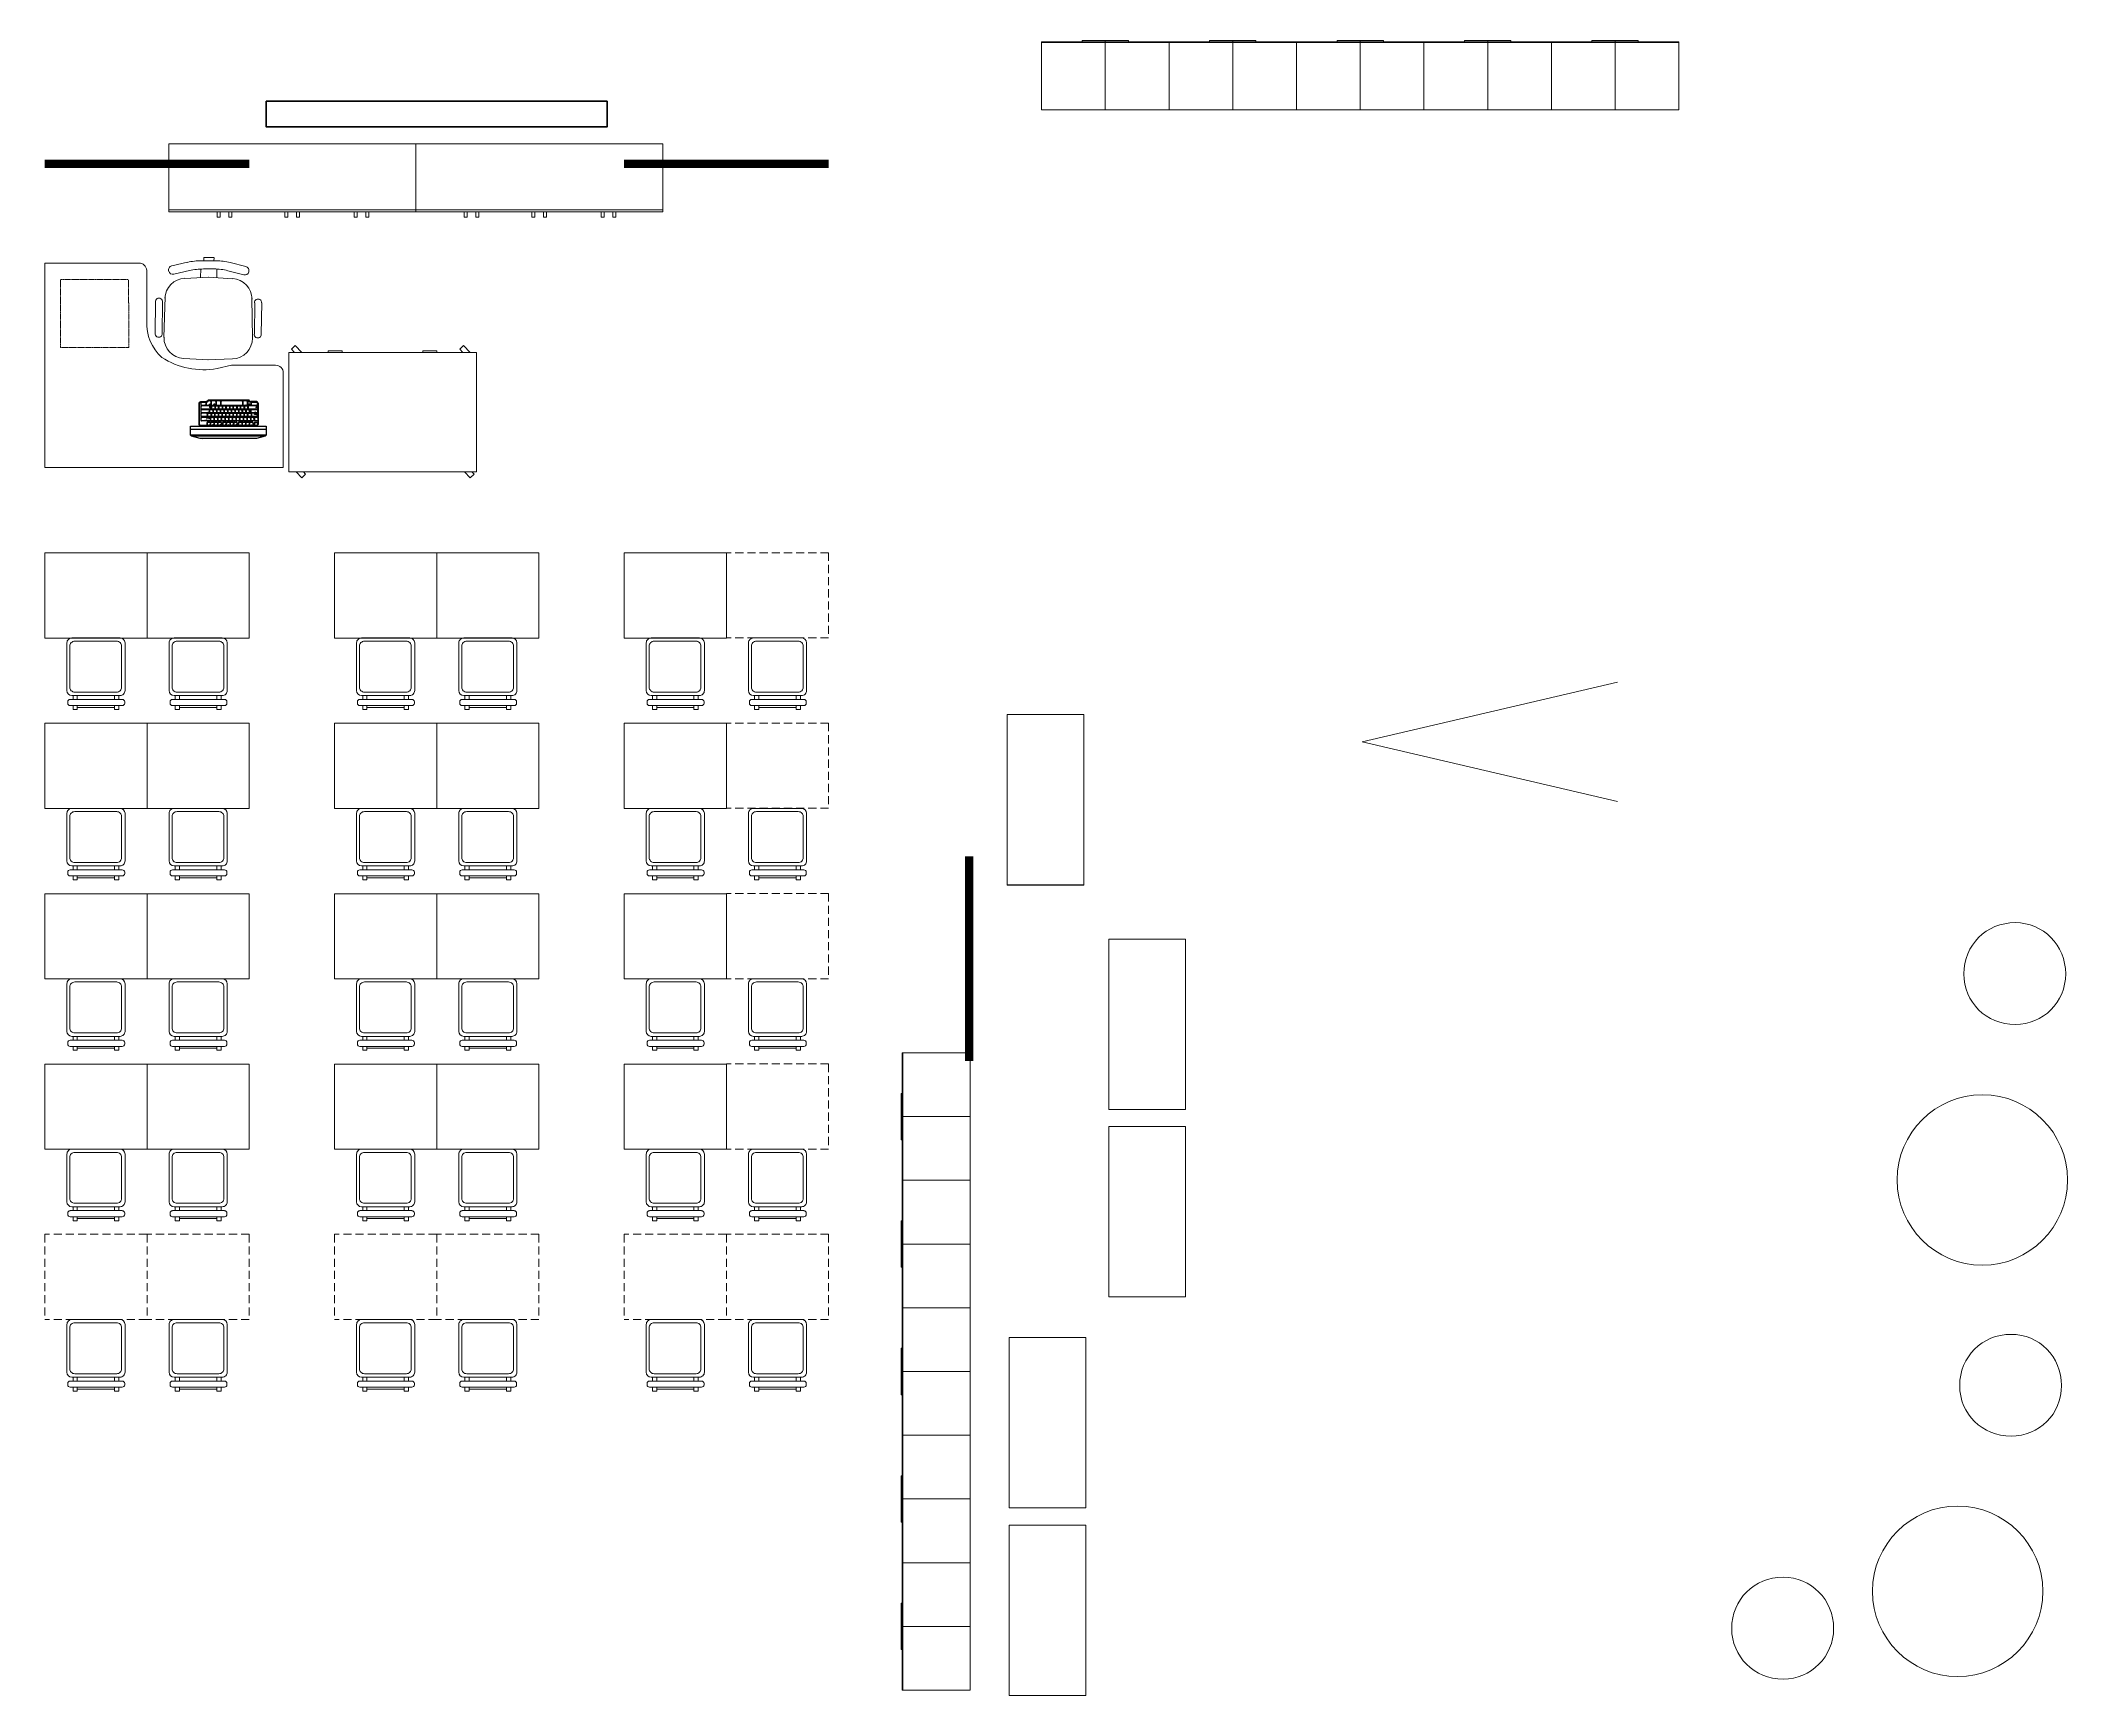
# Model space of a CAD drawing. Header units: millimetres. Extents: x -217756 to 263180, y 55413 to 130608.
# Drawn here: x -211029 to -199134, y 55510 to 65222 of the extents above; entities that cross this region are included whole.
import ezdxf

# ---------------------------------------------------------------- set-up
doc = ezdxf.new("R2010")
doc.units = ezdxf.units.MM
doc.linetypes.add('HIDDEN', pattern=[6, 4, -2])
doc.linetypes.add('HIDDEN2', pattern=[4.7625, 3.175, -1.5875])
doc.layers.add('ТХ_корр_25.03.26', color=1, linetype='Continuous', lineweight=30, plot=False)
doc.layers.add('ТХ_мебель передв', color=250, linetype='Continuous', lineweight=13)
doc.layers.add('ТХ_обор_комп принт', color=30, linetype='Continuous', lineweight=13)
doc.styles.add('Arial 200', font='arial.ttf', dxfattribs={"height": 500})
doc.styles.add('SIMPLEX', font='simplex.shx', dxfattribs={"width": 0.85, "oblique": 7})

# ---------------------------------------------------------------- blocks, each defined once
blk = doc.blocks.new('стул №3-5')
at = {"linetype": 'ByBlock', "extrusion": (-6.19742e-05, 0.000470712, 1)}
for p, q in [((-15373, 16665, 197), (-15348, 16665, 197)), ((-15373, 16665, 197), (-15373, 16642, 197)), ((-15348, 16642, 197), (-15348, 16665, 197)), ((-15129, 16665, 197), (-15104, 16665, 197)), ((-15129, 16665, 197), (-15129, 16642, 197)), ((-15104, 16642, 197), (-15104, 16665, 197)), ((-15407, 16628, 197), (-15407, 16620, 197)), ((-15087, 16642, 197), (-15393, 16642, 197)), ((-15393, 16606, 197), (-15087, 16606, 197)), ((-15373, 16606, 197), (-15373, 16583, 197)), ((-15348, 16653, 197), (-15129, 16653, 197)), ((-15348, 16583, 197), (-15348, 16606, 197)), ((-15129, 16606, 197), (-15129, 16583, 197)), ((-15104, 16583, 197), (-15104, 16606, 197)), ((-15073, 16620, 197), (-15073, 16628, 197))]:
    blk.add_line(p, q, dxfattribs=at)
at = {"ltscale": 100, "extrusion": (-6.19742e-05, 0.000470712, 1), "elevation": 206}
for points in [[(-15380, 16583), (-15097, 16583, -0.414169), (-15068, 16554), (-15068, 16274, -0.414258), (-15097, 16245), (-15380, 16245, -0.414169), (-15409, 16274), (-15409, 16554, -0.414258)], [(-15360, 16563), (-15114, 16563, -0.414214), (-15085, 16534), (-15085, 16293, -0.414214), (-15114, 16264), (-15360, 16264, -0.414214), (-15389, 16293), (-15389, 16534, -0.414214)]]:
    blk.add_lwpolyline(points, format="xyb", close=True, dxfattribs=at)
at = {"linetype": 'ByBlock', "extrusion": (-6.19742e-05, 0.000470712, 1)}
for centre, start, end in [((-15393, 16628, 206), 90, 180), ((-15393, 16620, 206), 180, 270), ((-15087, 16628, 206), 0, 90), ((-15087, 16620, 206), 270, 0)]:
    blk.add_arc(centre, 13.9, start, end, dxfattribs=at)
blk = doc.blocks.new('A$C3cc2d96b')
at = {"layer": 'ТХ_мебель передв', "rotation": 180}
for p in [(-7708, -52640, -197), (-7108, -52640, -197), (-6008, -52640, -197), (-5408, -52640, -197), (-4308, -52640, -197), (-3708, -52640, -197), (-7708, -53640, -197), (-7108, -53640, -197), (-6008, -53640, -197), (-5408, -53640, -197), (-4308, -53640, -197), (-3708, -53640, -197), (-7708, -54640, -197), (-7108, -54640, -197), (-6008, -54640, -197), (-5408, -54640, -197), (-4308, -54640, -197), (-3708, -54640, -197), (-7708, -55640, -197), (-7108, -55640, -197), (-6008, -55640, -197), (-5408, -55640, -197), (-4308, -55640, -197), (-3708, -55640, -197), (-7708, -56640, -197), (-7108, -56640, -197), (-6008, -56640, -197), (-5408, -56640, -197), (-4308, -56640, -197), (-3708, -56640, -197)]:
    blk.add_blockref('стул №3-5', p, dxfattribs=at)
blk = doc.blocks.new('_стол.резерв')
at = {"linetype": 'HIDDEN2', "ltscale": 15}
for p, q in [((-20, 500), (-20, 0)), ((580, 500), (-20, 500)), ((580, 500), (580, 0)), ((580, 0), (-20, 0))]:
    blk.add_line(p, q, dxfattribs=at)
blk = doc.blocks.new('A$C04180442')
at = {"layer": 'ТХ_мебель передв'}
for p in [(11250, -68885), (11250, -69885), (11250, -70885), (11250, -71885), (7250, -72885), (7850, -72885), (8950, -72885), (9550, -72885), (10650, -72885), (11250, -72885)]:
    blk.add_blockref('_стол.резерв', p, dxfattribs=at)
blk = doc.blocks.new('_стол№3-№5')
blk.add_lwpolyline([(-169868, 526261), (-169368, 526261), (-169368, 525661), (-169868, 525661)], close=True)
blk = doc.blocks.new('A$Cb4bdf09c')
at = {"layer": 'ТХ_мебель передв', "rotation": 270}
for p in [(-518431, -238254), (-517831, -238254), (-516731, -238254), (-516131, -238254), (-515031, -238254), (-518431, -239254), (-517831, -239254), (-516731, -239254), (-516131, -239254), (-515031, -239254), (-518431, -240254), (-517831, -240254), (-516731, -240254), (-516131, -240254), (-515031, -240254), (-518431, -241254), (-517831, -241254), (-516731, -241254), (-516131, -241254), (-515031, -241254)]:
    blk.add_blockref('_стол№3-№5', p, dxfattribs=at)
blk = doc.blocks.new('У014')
at = {"layer": 'ТХ_мебель передв'}
blk.add_circle((-169652, 43208, -1), 500, dxfattribs=at)
blk = doc.blocks.new('A$Ce5d95258')
at = {"layer": 'ТХ_мебель передв'}
for p in [(188253, -115274, 1), (188108, -117688, 1)]:
    blk.add_blockref('У014', p, dxfattribs=at)
blk = doc.blocks.new('У016')
at = {"layer": 'ТХ_мебель передв', "lineweight": 0, "ltscale": 100, "transparency": 33554687}
for p, q in [((-49562.5, 37416.5), (-49212.5, 35916.5)), ((-49212.5, 35916.5), (-48862.5, 37416.5))]:
    blk.add_line(p, q, dxfattribs=at)
at = {"layer": 'ТХ_мебель передв', "lineweight": 0, "ltscale": 100, "transparency": 33554687, "const_width": 1}
blk.add_lwpolyline([(-49562.5, 37416.5), (-49562.5, 35916.5), (-48862.5, 35916.5), (-48862.5, 37416.5)], close=True, dxfattribs=at)
blk = doc.blocks.new('A$Cb50230bb')
at = {"layer": 'ТХ_мебель передв', "rotation": 270}
blk.add_blockref('У016', (-20956, -118708), dxfattribs=at)
blk = doc.blocks.new('KEY')
at = {"color": 0}
for p, q in [((-0.2, 0), (0.2, 0)), ((-0.34, -0.54), (-0.34, -0.14)), ((-0.31, -0.5), (-0.31, -0.11)), ((-0.2, -0.61), (0.2, -0.61)), ((-0.2, -0.68), (0.2, -0.68)), ((0.31, -0.5), (0.31, -0.11)), ((0.34, -0.54), (0.34, -0.14))]:
    blk.add_line(p, q, dxfattribs=at)
for centre, radius, start, end in [((0.2, -0.11), 0.109, 360, 90), ((0.2, -0.14), 0.141, 360, 90), ((-0.2, -0.14), 0.141, 90, 180), ((-0.2, -0.54), 0.141, 180, 270), ((-0.2, -0.11), 0.109, 90, 180), ((-0.2, -0.5), 0.109, 180, 270), ((0.2, -0.5), 0.109, 270, 360), ((0.2, -0.54), 0.141, 270, 360)]:
    blk.add_arc(centre, radius, start, end, dxfattribs=at)
blk = doc.blocks.new('A$C6368dfc4')
at = {"true_color": 0x000000}
h = blk.add_hatch(color=18, dxfattribs=at)
h.paths.add_polyline_path([(8193, -67597), (8196, -67596), (8193, -67596)])
h.paths.add_polyline_path([(8193, -67596), (8196, -67596), (8193, -67594)])
h = blk.add_hatch(color=18, dxfattribs=at)
h.paths.add_polyline_path([(8465, -67573), (8461, -67572), (8465, -67572)])
h.paths.add_polyline_path([(8465, -67572), (8461, -67572), (8465, -67570)])
h = blk.add_hatch(color=18, dxfattribs=at)
h.paths.add_polyline_path([(8473, -67576), (8476, -67574), (8473, -67574)])
h.paths.add_polyline_path([(8473, -67574), (8476, -67574), (8473, -67572)])
at = {"color": 18, "true_color": 0x000000}
for p, q in [((8135, -67508, 1), (8135, -67632, 1)), ((8137, -67508, 1), (8137, -67632, 1)), ((8145, -67498, 1), (8177, -67498, 1)), ((8145, -67500, 1), (8177, -67500, 1)), ((8145, -67505, 1), (8145, -67517, 1)), ((8145, -67527, 1), (8145, -67539, 1)), ((8145, -67548, 1), (8145, -67560, 1)), ((8146, -67506, 1), (8146, -67518, 1)), ((8146, -67528, 1), (8146, -67540, 1)), ((8146, -67549, 1), (8146, -67561, 1)), ((8173, -67501, 1), (8150, -67501, 1)), ((8173, -67503, 1), (8150, -67503, 1)), ((8173, -67522, 1), (8150, -67522, 1)), ((8203, -67523, 1), (8150, -67523, 1)), ((8203, -67524, 1), (8150, -67524, 1)), ((8203, -67543, 1), (8150, -67543, 1)), ((8191, -67544, 1), (8150, -67544, 1)), ((8191, -67546, 1), (8150, -67546, 1)), ((8191, -67565, 1), (8150, -67565, 1)), ((8176, -67506, 1), (8176, -67518, 1)), ((8177, -67505, 1), (8177, -67517, 1)), ((8178, -67502, 1), (8178, -67517, 1)), ((8178, -67504, 1), (8178, -67518, 1)), ((8201, -67522, 1), (8182, -67522, 1)), ((8424, -67489, 1), (8193, -67489, 1)), ((8424, -67491, 1), (8193, -67491, 1)), ((8201, -67492, 1), (8193, -67492, 1)), ((8201, -67494, 1), (8193, -67494, 1)), ((8195, -67549, 1), (8195, -67561, 1)), ((8196, -67515, 1), (8196, -67515, 1)), ((8196, -67515, 1), (8197, -67516, 1)), ((8196, -67516, 1), (8196, -67515, 1)), ((8196, -67517, 1), (8196, -67516, 1)), ((8198, -67518, 1), (8196, -67517, 1)), ((8196, -67530, 1), (8199, -67530, 1)), ((8200, -67533, 1), (8196, -67530, 1)), ((8196, -67548, 1), (8196, -67560, 1)), ((8197, -67520, 1), (8197, -67513, 1)), ((8197, -67513, 1), (8202, -67513, 1)), ((8197, -67515, 1), (8198, -67518, 1)), ((8197, -67516, 1), (8197, -67515, 1)), ((8202, -67517, 1), (8197, -67517, 1)), ((8202, -67519, 1), (8197, -67519, 1)), ((8202, -67520, 1), (8197, -67520, 1)), ((8202, -67514, 1), (8198, -67514, 1)), ((8202, -67516, 1), (8198, -67516, 1)), ((8202, -67518, 1), (8198, -67518, 1)), ((8202, -67519, 1), (8198, -67519, 1)), ((8201, -67526, 1), (8199, -67526, 1)), ((8199, -67530, 1), (8199, -67526, 1)), ((8204, -67530, 1), (8200, -67533, 1)), ((8201, -67526, 1), (8201, -67530, 1)), ((8201, -67530, 1), (8204, -67530, 1)), ((8202, -67513, 1), (8202, -67520, 1)), ((8204, -67497, 1), (8204, -67518, 1)), ((8205, -67496, 1), (8205, -67517, 1)), ((8206, -67496, 1), (8206, -67517, 1)), ((8206, -67528, 1), (8206, -67540, 1)), ((8207, -67497, 1), (8207, -67518, 1)), ((8207, -67527, 1), (8207, -67539, 1)), ((8230, -67492, 1), (8210, -67492, 1)), ((8230, -67494, 1), (8210, -67494, 1)), ((8230, -67522, 1), (8210, -67522, 1)), ((8220, -67520, 1), (8223, -67513, 1)), ((8225, -67520, 1), (8227, -67513, 1)), ((8232, -67513, 1), (8229, -67520, 1)), ((8233, -67497, 1), (8233, -67518, 1)), ((8234, -67496, 1), (8234, -67517, 1)), ((8235, -67496, 1), (8235, -67517, 1)), ((8236, -67497, 1), (8236, -67518, 1)), ((8258, -67492, 1), (8239, -67492, 1)), ((8258, -67494, 1), (8239, -67494, 1)), ((8258, -67522, 1), (8239, -67522, 1)), ((8262, -67496, 1), (8262, -67517, 1)), ((8262, -67497, 1), (8262, -67518, 1)), ((8263, -67496, 1), (8263, -67517, 1)), ((8264, -67497, 1), (8264, -67518, 1)), ((8387, -67492, 1), (8268, -67492, 1)), ((8387, -67494, 1), (8268, -67494, 1)), ((8387, -67522, 1), (8268, -67522, 1)), ((8390, -67497, 1), (8390, -67518, 1)), ((8391, -67496, 1), (8391, -67517, 1)), ((8392, -67496, 1), (8392, -67517, 1)), ((8393, -67497, 1), (8393, -67518, 1)), ((8415, -67492, 1), (8396, -67492, 1)), ((8415, -67494, 1), (8396, -67494, 1)), ((8415, -67522, 1), (8396, -67522, 1)), ((8418, -67497, 1), (8418, -67518, 1)), ((8419, -67496, 1), (8419, -67517, 1)), ((8420, -67496, 1), (8420, -67517, 1)), ((8421, -67497, 1), (8421, -67518, 1)), ((8422, -67527, 1), (8422, -67539, 1)), ((8423, -67528, 1), (8423, -67540, 1)), ((8424, -67492, 1), (8424, -67492, 1)), ((8424, -67494, 1), (8424, -67494, 1)), ((8424, -67522, 1), (8435, -67522, 1)), ((8426, -67520, 1), (8429, -67513, 1)), ((8476, -67523, 1), (8426, -67523, 1)), ((8476, -67524, 1), (8426, -67524, 1)), ((8476, -67543, 1), (8426, -67543, 1)), ((8431, -67520, 1), (8433, -67513, 1)), ((8432, -67548, 1), (8432, -67560, 1)), ((8437, -67513, 1), (8435, -67520, 1)), ((8476, -67544, 1), (8436, -67544, 1)), ((8476, -67565, 1), (8436, -67565, 1)), ((8438, -67548, 1), (8438, -67560, 1)), ((8439, -67504, 1), (8439, -67518, 1)), ((8439, -67549, 1), (8439, -67561, 1)), ((8472, -67498, 1), (8440, -67498, 1)), ((8472, -67500, 1), (8440, -67500, 1)), ((8440, -67502, 1), (8440, -67517, 1)), ((8441, -67505, 1), (8441, -67517, 1)), ((8442, -67506, 1), (8442, -67518, 1)), ((8476, -67546, 1), (8443, -67546, 1)), ((8472, -67501, 1), (8445, -67501, 1)), ((8473, -67503, 1), (8445, -67503, 1)), ((8476, -67522, 1), (8445, -67522, 1)), ((8473, -67533, 1), (8469, -67530, 1)), ((8469, -67530, 1), (8472, -67530, 1)), ((8472, -67530, 1), (8472, -67526, 1)), ((8474, -67526, 1), (8472, -67526, 1)), ((8477, -67530, 1), (8473, -67533, 1)), ((8474, -67526, 1), (8474, -67530, 1)), ((8474, -67530, 1), (8477, -67530, 1)), ((8479, -67509, 1), (8479, -67518, 1)), ((8479, -67528, 1), (8479, -67540, 1)), ((8479, -67549, 1), (8479, -67561, 1)), ((8480, -67508, 1), (8480, -67632, 1)), ((8480, -67509, 1), (8480, -67517, 1)), ((8480, -67527, 1), (8480, -67539, 1)), ((8480, -67548, 1), (8480, -67560, 1)), ((8482, -67508, 1), (8482, -67632, 1)), ((8086, -67696, 1), (8086, -67642, 1)), ((8086, -67642, 1), (8529, -67642, 1)), ((8529, -67662, 1), (8086, -67662, 1)), ((8145, -67570, 1), (8145, -67582, 1)), ((8145, -67595, 1), (8145, -67607, 1)), ((8472, -67639, 1), (8145, -67639, 1)), ((8146, -67571, 1), (8146, -67583, 1)), ((8146, -67596, 1), (8146, -67608, 1)), ((8180, -67565, 1), (8150, -67565, 1)), ((8180, -67567, 1), (8150, -67567, 1)), ((8180, -67586, 1), (8150, -67586, 1)), ((8198, -67590, 1), (8150, -67590, 1)), ((8198, -67592, 1), (8150, -67592, 1)), ((8198, -67611, 1), (8150, -67611, 1)), ((8196, -67596, 1), (8177, -67596, 1)), ((8183, -67571, 1), (8183, -67583, 1)), ((8184, -67570, 1), (8184, -67582, 1)), ((8196, -67596, 1), (8193, -67594, 1)), ((8193, -67594, 1), (8193, -67597, 1)), ((8193, -67597, 1), (8196, -67596, 1)), ((8201, -67596, 1), (8201, -67608, 1)), ((8202, -67595, 1), (8202, -67607, 1)), ((8442, -67570, 1), (8442, -67582, 1)), ((8443, -67571, 1), (8443, -67583, 1)), ((8476, -67565, 1), (8446, -67565, 1)), ((8476, -67567, 1), (8446, -67567, 1)), ((8476, -67586, 1), (8446, -67586, 1)), ((8459, -67623, 1), (8459, -67635, 1)), ((8460, -67624, 1), (8460, -67636, 1)), ((8461, -67574, 1), (8461, -67570, 1)), ((8461, -67572, 1), (8465, -67570, 1)), ((8461, -67572, 1), (8475, -67572, 1)), ((8465, -67573, 1), (8461, -67572, 1)), ((8476, -67574, 1), (8462, -67574, 1)), ((8463, -67619, 1), (8475, -67619, 1)), ((8463, -67621, 1), (8475, -67621, 1)), ((8463, -67639, 1), (8473, -67639, 1)), ((8465, -67570, 1), (8465, -67573, 1)), ((8476, -67574, 1), (8473, -67572, 1)), ((8473, -67572, 1), (8473, -67576, 1)), ((8473, -67576, 1), (8476, -67574, 1)), ((8476, -67572, 1), (8476, -67576, 1)), ((8478, -67624, 1), (8478, -67634, 1)), ((8479, -67571, 1), (8479, -67583, 1)), ((8479, -67623, 1), (8479, -67633, 1)), ((8480, -67570, 1), (8480, -67582, 1)), ((8529, -67642, 1), (8529, -67696, 1)), ((8529, -67696, 1), (8086, -67696, 1)), ((8092, -67702, 1), (8086, -67696, 1)), ((8523, -67702, 1), (8092, -67702, 1)), ((8141, -67715, 1), (8092, -67702, 1)), ((8473, -67715, 1), (8141, -67715, 1)), ((8523, -67702, 1), (8473, -67715, 1)), ((8529, -67696, 1), (8523, -67702, 1))]:
    blk.add_line(p, q, dxfattribs=at)
at = {"color": 18, "true_color": 0x000000, "elevation": 1}
for points in [[(8472, -67641), (8145, -67641)], [(8155, -67715), (8154, -67718)]]:
    blk.add_lwpolyline(points, dxfattribs=at)
at = {"color": 18, "true_color": 0x000000, "extrusion": (0, 0, -1)}
for centre, major_axis, start_param, end_param in [((8145, -67508, 1), (-6.74, -6.74), 0.785398, 2.356194), ((8145, -67508, 1), (-5.39, -5.39), 0.785398, 2.356194), ((8177, -67489, 1), (-6.74, 6.74), 2.907036, 3.926991), ((8177, -67489, 1), (-8.08, 8.08), 2.907036, 3.926991), ((8193, -67499, 1), (-6.74, 6.74), -0.234557, 0.785398), ((8193, -67499, 1), (-5.39, -5.39), 1.336239, 2.356194), ((8145, -67632, 1), (-6.74, 6.74), 3.926991, 5.497787), ((8145, -67632, 1), (-5.39, 5.39), 3.926991, 5.497787)]:
    blk.add_ellipse(centre, major_axis=major_axis, ratio=1, start_param=start_param, end_param=end_param, dxfattribs=at)
at = {"color": 18, "true_color": 0x000000}
for centre, major_axis, ratio, start_param, end_param in [((8150, -67505, 1), (3.03, -3.03), 1, 2.356194, 3.926991), ((8150, -67517, 1), (3.03, 3.03), 1, 2.356194, 3.926991), ((8150, -67527, 1), (3.03, -3.03), 1, 2.356194, 3.926991), ((8150, -67539, 1), (3.03, 3.03), 1, 2.356194, 3.926991), ((8150, -67548, 1), (3.03, -3.03), 1, 2.356194, 3.926991), ((8150, -67560, 1), (3.03, 3.03), 1, 2.356194, 3.926991), ((8150, -67506, 1), (2.36, -2.36), 1, 2.356194, 3.926991), ((8150, -67518, 1), (2.36, 2.36), 1, 2.356194, 3.926991), ((8150, -67528, 1), (2.36, -2.36), 1, 2.356194, 3.926991), ((8150, -67540, 1), (2.36, 2.36), 1, 2.356194, 3.926991), ((8150, -67549, 1), (2.36, -2.36), 1, 2.356194, 3.926991), ((8150, -67561, 1), (2.36, 2.36), 1, 2.356194, 3.926991), ((8173, -67505, 1), (3.03, -3.03), 1, 0.785398, 2.356194), ((8173, -67506, 1), (2.36, -2.36), 1, 0.785398, 2.356194), ((8173, -67517, 1), (3.03, 3.03), 1, 3.926991, 5.497787), ((8173, -67518, 1), (2.36, 2.36), 1, 3.926991, 5.497787), ((8177, -67489, 1), (6.74, 6.74), 1, 3.926991, 4.946946), ((8177, -67489, 1), (8.08, -8.08), 1, 5.497787, 6.517742), ((8179, -67502, 1), (1.35, 1.35), 1, 0.971859, 2.356194), ((8180, -67504, 1), (1.35, 1.35), 1, 1.011126, 2.356194), ((8182, -67517, 1), (3.03, -3.03), 1, 3.926991, 5.497787), ((8182, -67518, 1), (2.36, -2.36), 1, 3.926991, 5.497787), ((8177, -67489, 1), (8.33, -8.33), 1, 5.684248, 6.517742), ((8177, -67489, 1), (9.68, 9.68), 1, 4.152719, 4.946946), ((8193, -67499, 1), (6.74, -6.74), 1, 2.356194, 3.37615), ((8193, -67499, 1), (5.39, -5.39), 1, 2.356194, 3.37615), ((8193, -67499, 1), (5.14, -5.14), 1, 2.356194, 3.37615), ((8193, -67499, 1), (3.79, -3.79), 1, 2.356194, 3.37615), ((8191, -67548, 1), (3.03, 3.03), 1, -0.785398, 0.785398), ((8191, -67549, 1), (2.36, 2.36), 1, -0.785398, 0.785398), ((8191, -67560, 1), (3.03, -3.03), 1, 5.497787, 7.068583), ((8191, -67561, 1), (2.36, -2.36), 1, 5.497787, 7.068583), ((8201, -67496, 1), (3.03, 3.03), 1, -0.785398, 0.785398), ((8201, -67497, 1), (2.36, 2.36), 1, -0.785398, 0.785398), ((8201, -67517, 1), (3.03, -3.03), 1, 5.497787, 7.068583), ((8201, -67518, 1), (2.36, -2.36), 1, 5.497787, 7.068583), ((8203, -67527, 1), (3.03, -3.03), 1, 0.785398, 2.356194), ((8203, -67528, 1), (2.36, 2.36), 1, -0.785398, 0.785398), ((8203, -67539, 1), (3.03, 3.03), 1, 3.926991, 5.497787), ((8203, -67540, 1), (2.36, -2.36), 1, 5.497787, 7.068583), ((8210, -67496, 1), (3.03, 3.03), 1, 0.785398, 2.356194), ((8210, -67517, 1), (3.03, -3.03), 1, 3.926991, 5.497787), ((8210, -67497, 1), (2.36, 2.36), 1, 0.785398, 2.356194), ((8210, -67518, 1), (2.36, -2.36), 1, 3.926991, 5.497787), ((8223, -67520, 1), (2.17, 0), 0.316309, 0, 3.141593), ((8224, -67516, 1), (2.17, 0), 0.316309, 0, 3.141593), ((8225, -67513, 1), (2.17, 0), 0.316309, 0, 3.141593), ((8227, -67520, 1), (2.17, 0), 0.316309, 3.141593, 6.283185), ((8228, -67516, 1), (2.17, 0), 0.316309, 3.141593, 6.283185), ((8229, -67513, 1), (2.17, 0), 0.316309, 3.141593, 6.283185), ((8230, -67496, 1), (3.03, -3.03), 1, 0.785398, 2.356194), ((8230, -67497, 1), (2.36, 2.36), 1, -0.785398, 0.785398), ((8230, -67517, 1), (3.03, 3.03), 1, 3.926991, 5.497787), ((8230, -67518, 1), (2.36, -2.36), 1, 5.497787, 7.068583), ((8239, -67496, 1), (3.03, 3.03), 1, 0.785398, 2.356194), ((8239, -67517, 1), (3.03, -3.03), 1, 3.926991, 5.497787), ((8239, -67497, 1), (2.36, -2.36), 1, 2.356194, 3.926991), ((8239, -67518, 1), (2.36, 2.36), 1, 2.356194, 3.926991), ((8258, -67496, 1), (3.03, -3.03), 1, 0.785398, 2.356194), ((8258, -67497, 1), (2.36, -2.36), 1, 0.785398, 2.356194), ((8258, -67517, 1), (3.03, 3.03), 1, 3.926991, 5.497787), ((8258, -67518, 1), (2.36, 2.36), 1, 3.926991, 5.497787), ((8268, -67496, 1), (3.03, 3.03), 1, 0.785398, 2.356194), ((8268, -67517, 1), (3.03, -3.03), 1, 3.926991, 5.497787), ((8268, -67497, 1), (2.36, -2.36), 1, 2.356194, 3.926991), ((8268, -67518, 1), (2.36, 2.36), 1, 2.356194, 3.926991), ((8387, -67496, 1), (3.03, -3.03), 1, 0.785398, 2.356194), ((8387, -67497, 1), (2.36, 2.36), 1, -0.785398, 0.785398), ((8387, -67517, 1), (3.03, 3.03), 1, 3.926991, 5.497787), ((8387, -67518, 1), (2.36, -2.36), 1, 5.497787, 7.068583), ((8396, -67496, 1), (3.03, 3.03), 1, 0.785398, 2.356194), ((8396, -67517, 1), (3.03, -3.03), 1, 3.926991, 5.497787), ((8396, -67497, 1), (2.36, -2.36), 1, 2.356194, 3.926991), ((8396, -67518, 1), (2.36, 2.36), 1, 2.356194, 3.926991), ((8415, -67496, 1), (3.03, -3.03), 1, 0.785398, 2.356194), ((8415, -67497, 1), (2.36, -2.36), 1, 0.785398, 2.356194), ((8415, -67517, 1), (3.03, 3.03), 1, 3.926991, 5.497787), ((8415, -67518, 1), (2.36, 2.36), 1, 3.926991, 5.497787), ((8424, -67496, 1), (3.03, 3.03), 1, 0.785398, 2.356194), ((8424, -67517, 1), (3.03, -3.03), 1, 3.926991, 5.497787), ((8424, -67497, 1), (2.36, -2.36), 1, 2.356194, 3.926991), ((8424, -67518, 1), (2.36, 2.36), 1, 2.356194, 3.926991), ((8426, -67527, 1), (3.03, 3.03), 1, 0.785398, 2.356194), ((8426, -67539, 1), (3.03, -3.03), 1, 3.926991, 5.497787), ((8426, -67528, 1), (2.36, -2.36), 1, 2.356194, 3.926991), ((8426, -67540, 1), (2.36, 2.36), 1, 2.356194, 3.926991), ((8424, -67499, 1), (6.74, 6.74), 1, -0.234557, 0.785398), ((8424, -67499, 1), (5.39, -5.39), 1, 1.336239, 2.356194), ((8424, -67499, 1), (5.14, 5.14), 1, -0.234557, 0.785398), ((8424, -67499, 1), (3.79, 3.79), 1, -0.234557, 0.785398), ((8428, -67520, 1), (2.17, 0), 0.316309, 0, 3.141593), ((8430, -67516, 1), (2.17, 0), 0.316309, 0, 3.141593), ((8440, -67489, 1), (9.68, -9.68), 1, 4.477832, 5.272059), ((8431, -67513, 1), (2.17, 0), 0.316309, 0, 3.141593), ((8440, -67489, 1), (8.33, 8.33), 1, 2.907036, 3.74053), ((8440, -67489, 1), (8.08, 8.08), 1, 2.907036, 3.926991), ((8433, -67520, 1), (2.17, 0), 0.316309, 3.141593, 6.283185), ((8440, -67489, 1), (6.74, 6.74), 1, 2.907036, 3.926991), ((8434, -67516, 1), (2.17, 0), 0.316309, 3.141593, 6.283185), ((8436, -67548, 1), (3.03, 3.03), 1, 0.785398, 2.356194), ((8436, -67560, 1), (3.03, -3.03), 1, 3.926991, 5.497787), ((8435, -67513, 1), (2.17, 0), 0.316309, 3.141593, 6.283185), ((8435, -67517, 1), (3.03, 3.03), 1, 3.926991, 5.497787), ((8435, -67518, 1), (2.36, 2.36), 1, 3.926991, 5.497787), ((8437, -67504, 1), (1.35, -1.35), 1, 0.785398, 2.130466), ((8438, -67502, 1), (1.35, -1.35), 1, 0.785398, 2.169734), ((8443, -67548, 1), (3.03, 3.03), 1, 0.785398, 2.356194), ((8443, -67560, 1), (3.03, -3.03), 1, 3.926991, 5.497787), ((8443, -67549, 1), (2.36, -2.36), 1, 2.356194, 3.926991), ((8443, -67561, 1), (2.36, 2.36), 1, 2.356194, 3.926991), ((8445, -67505, 1), (3.03, 3.03), 1, 0.785398, 2.356194), ((8445, -67517, 1), (3.03, -3.03), 1, 3.926991, 5.497787), ((8445, -67506, 1), (2.36, -2.36), 1, 2.356194, 3.926991), ((8445, -67518, 1), (2.36, 2.36), 1, 2.356194, 3.926991), ((8472, -67508, 1), (6.74, -6.74), 1, 0.785398, 2.356194), ((8472, -67508, 1), (5.39, -5.39), 1, 0.785398, 2.356194), ((8472, -67509, 1), (5.39, -5.39), 1, 0.785398, 2.356194), ((8473, -67509, 1), (4.04, -4.04), 1, 0.785398, 2.356194), ((8476, -67517, 1), (3.03, 3.03), 1, 3.926991, 5.497787), ((8476, -67518, 1), (2.36, 2.36), 1, 3.926991, 5.497787), ((8476, -67527, 1), (3.03, -3.03), 1, 0.785398, 2.356194), ((8476, -67528, 1), (2.36, -2.36), 1, 0.785398, 2.356194), ((8476, -67539, 1), (3.03, 3.03), 1, 3.926991, 5.497787), ((8476, -67540, 1), (2.36, 2.36), 1, 3.926991, 5.497787), ((8476, -67548, 1), (3.03, -3.03), 1, 0.785398, 2.356194), ((8476, -67549, 1), (2.36, -2.36), 1, 0.785398, 2.356194), ((8476, -67560, 1), (3.03, 3.03), 1, 3.926991, 5.497787), ((8476, -67561, 1), (2.36, 2.36), 1, 3.926991, 5.497787), ((8150, -67570, 1), (3.03, -3.03), 1, 2.356194, 3.926991), ((8150, -67582, 1), (3.03, 3.03), 1, 2.356194, 3.926991), ((8150, -67595, 1), (3.03, -3.03), 1, 2.356194, 3.926991), ((8150, -67607, 1), (3.03, 3.03), 1, 2.356194, 3.926991), ((8150, -67571, 1), (2.36, -2.36), 1, 2.356194, 3.926991), ((8150, -67583, 1), (2.36, 2.36), 1, 2.356194, 3.926991), ((8150, -67596, 1), (2.36, -2.36), 1, 2.356194, 3.926991), ((8150, -67608, 1), (2.36, 2.36), 1, 2.356194, 3.926991), ((8180, -67570, 1), (3.03, 3.03), 1, -0.785398, 0.785398), ((8180, -67571, 1), (2.36, 2.36), 1, -0.785398, 0.785398), ((8180, -67582, 1), (3.03, -3.03), 1, 5.497787, 7.068583), ((8180, -67583, 1), (2.36, -2.36), 1, 5.497787, 7.068583), ((8198, -67595, 1), (3.03, -3.03), 1, 0.785398, 2.356194), ((8198, -67596, 1), (2.36, 2.36), 1, -0.785398, 0.785398), ((8198, -67607, 1), (3.03, 3.03), 1, 3.926991, 5.497787), ((8198, -67608, 1), (2.36, -2.36), 1, 5.497787, 7.068583), ((8446, -67570, 1), (3.03, 3.03), 1, 0.785398, 2.356194), ((8446, -67582, 1), (3.03, -3.03), 1, 3.926991, 5.497787), ((8446, -67571, 1), (2.36, 2.36), 1, 0.785398, 2.356194), ((8446, -67583, 1), (2.36, -2.36), 1, 3.926991, 5.497787), ((8463, -67623, 1), (3.03, 3.03), 1, 0.785398, 2.356194), ((8463, -67635, 1), (3.03, -3.03), 1, 3.926991, 5.497787), ((8463, -67624, 1), (2.36, 2.36), 1, 0.785398, 2.356194), ((8463, -67636, 1), (2.36, -2.36), 1, 3.926991, 5.497787), ((8472, -67632, 1), (6.74, 6.74), 1, 3.926991, 5.497787), ((8472, -67632, 1), (5.39, 5.39), 1, 3.926991, 5.497787), ((8473, -67633, 1), (4.72, -4.72), 1, 5.497787, 7.068583), ((8473, -67634, 1), (4.04, 4.04), 1, 3.926991, 5.497787), ((8475, -67623, 1), (3.03, -3.03), 1, 0.785398, 2.356194), ((8475, -67624, 1), (2.36, 2.36), 1, -0.785398, 0.785398), ((8476, -67570, 1), (3.03, -3.03), 1, 0.785398, 2.356194), ((8476, -67571, 1), (2.36, -2.36), 1, 0.785398, 2.356194), ((8476, -67582, 1), (3.03, 3.03), 1, 3.926991, 5.497787), ((8476, -67583, 1), (2.36, 2.36), 1, 3.926991, 5.497787)]:
    blk.add_ellipse(centre, major_axis=major_axis, ratio=ratio, start_param=start_param, end_param=end_param, dxfattribs=at)
for points in [[(8461, -67572, 1), (8461, -67572, 1), (8461, -67572, 1)], [(8476, -67574, 1), (8476, -67574, 1), (8476, -67574, 1)]]:
    blk.add_solid(points, dxfattribs=at)
at = {"color": 18, "true_color": 0x000000, "xscale": 30.48000000044703, "yscale": 30.48000000044703, "zscale": 60.96, "rotation": 180}
for p in [(8207, -67565, 1), (8218, -67543, 1), (8228, -67565, 1), (8239, -67543, 1), (8250, -67565, 1), (8261, -67543, 1), (8271, -67565, 1), (8282, -67543, 1), (8292, -67565, 1), (8304, -67543, 1), (8314, -67565, 1), (8325, -67543, 1), (8335, -67565, 1), (8346, -67543, 1), (8357, -67565, 1), (8368, -67543, 1), (8378, -67565, 1), (8389, -67543, 1), (8399, -67565, 1), (8411, -67543, 1), (8421, -67565, 1), (8192, -67639, 1), (8195, -67586, 1), (8213, -67611, 1), (8213, -67639, 1), (8217, -67586, 1), (8234, -67611, 1), (8234, -67639, 1), (8238, -67586, 1), (8256, -67611, 1), (8256, -67639, 1), (8259, -67586, 1), (8277, -67611, 1), (8281, -67586, 1), (8284, -67639, 1), (8299, -67611, 1), (8302, -67586, 1), (8306, -67639, 1), (8320, -67611, 1), (8324, -67586, 1), (8327, -67639, 1), (8341, -67611, 1), (8345, -67586, 1), (8348, -67639, 1), (8363, -67611, 1), (8366, -67586, 1), (8377, -67639, 1), (8384, -67611, 1), (8388, -67586, 1), (8398, -67639, 1), (8406, -67611, 1), (8409, -67586, 1), (8420, -67639, 1), (8427, -67611, 1), (8431, -67586, 1), (8441, -67639, 1), (8448, -67611, 1), (8470, -67611, 1)]:
    blk.add_blockref('KEY', p, dxfattribs=at)
at = {"color": 18, "true_color": 0x000000}
for s, height, style, p in [('Ctrl', 3.81, 'Arial 200', (8174, -67515, 1)), ('Enter', 3.81, 'Arial 200', (8192, -67558, 1)), ('Shift', 3.81, 'Arial 200', (8205, -67535, 1)), ("'", 3.81, 'Arial 200', (8212, -67547, 1)), ('"', 3.81, 'Arial 200', (8213, -67558, 1)), ('/', 3.81, 'Arial 200', (8224, -67528, 1)), ('?', 3.81, 'Arial 200', (8224, -67535, 1)), (';', 3.81, 'Arial 200', (8234, -67550, 1)), (':', 3.81, 'Arial 200', (8234, -67558, 1)), ('>', 3.81, 'Arial 200', (8245, -67536, 1)), ('.', 3.81, 'Arial 200', (8244, -67528, 1)), ('L', 3.81, 'Arial 200', (8255, -67559, 1)), ('Alt', 3.81, 'Arial 200', (8260, -67516, 1)), (',', 3.81, 'Arial 200', (8265, -67528, 1)), ('<', 3.81, 'Arial 200', (8267, -67536, 1)), ('K', 3.81, 'Arial 200', (8276, -67559, 1)), ('M', 3.81, 'Arial 200', (8287, -67538, 1)), ('J', 3.81, 'Arial 200', (8298, -67559, 1)), ('N', 3.81, 'Arial 200', (8309, -67538, 1)), ('H', 3.81, 'Arial 200', (8319, -67559, 1)), ('B', 3.81, 'Arial 200', (8330, -67538, 1)), ('G', 3.81, 'Arial 200', (8340, -67559, 1)), ('V', 3.81, 'Arial 200', (8352, -67538, 1)), ('F', 2.38, 'SIMPLEX', (8362, -67559, 1)), ('C', 3.81, 'Arial 200', (8373, -67538, 1)), ('D', 3.81, 'Arial 200', (8383, -67559, 1)), ('X', 3.81, 'Arial 200', (8394, -67538, 1)), ('S', 3.81, 'Arial 200', (8405, -67559, 1)), ('Alt', 3.81, 'Arial 200', (8416, -67515, 1)), ('Z', 3.81, 'Arial 200', (8416, -67538, 1)), ('A', 3.81, 'Arial 200', (8426, -67559, 1)), ('CapsLock', 3.81, 'Arial 200', (8476, -67555, 1)), ('Shift', 3.81, 'Arial 200', (8477, -67535, 1)), ('Ctrl', 3.81, 'Arial 200', (8477, -67515, 1)), ('Backspace', 3.81, 'Arial 200', (8194, -67601, 1)), ('|', 3.81, 'Arial 200', (8178, -67579, 1)), ('\\', 3.81, 'Arial 200', (8179, -67571, 1)), ('F12', 3.81, 'Arial 200', (8198, -67629, 1)), ('}', 3.81, 'Arial 200', (8201, -67579, 1)), (']', 3.81, 'Arial 200', (8202, -67571, 1)), ('F11', 3.81, 'Arial 200', (8219, -67629, 1)), ('=', 3.81, 'Arial 200', (8218, -67598, 1)), ('+', 3.81, 'Arial 200', (8218, -67605, 1)), ('{', 3.81, 'Arial 200', (8222, -67579, 1)), ('[', 3.81, 'Arial 200', (8223, -67571, 1)), ('F10', 3.81, 'Arial 200', (8240, -67629, 1)), ('_', 3.81, 'Arial 200', (8240, -67608, 1)), ('-', 3.81, 'Arial 200', (8240, -67598, 1)), ('P', 3.81, 'Arial 200', (8244, -67580, 1)), ('F9', 3.81, 'Arial 200', (8262, -67629, 1)), ('0', 3.81, 'Arial 200', (8262, -67599, 1)), (')', 3.81, 'Arial 200', (8260, -67606, 1)), ('O', 3.81, 'Arial 200', (8266, -67580, 1)), ('9', 3.81, 'Arial 200', (8283, -67599, 1)), ('(', 3.81, 'Arial 200', (8282, -67606, 1)), ('I', 3.81, 'Arial 200', (8285, -67580, 1)), ('F8', 3.81, 'Arial 200', (8290, -67629, 1)), ('8', 3.81, 'Arial 200', (8304, -67599, 1)), ('*', 3.81, 'Arial 200', (8304, -67604, 1)), ('U', 3.81, 'Arial 200', (8308, -67580, 1)), ('F7', 3.81, 'Arial 200', (8312, -67629, 1)), ('7', 3.81, 'Arial 200', (8326, -67599, 1)), ('&', 3.81, 'Arial 200', (8326, -67605, 1)), ('Y', 3.81, 'Arial 200', (8329, -67580, 1)), ('F6', 3.81, 'Arial 200', (8333, -67629, 1)), ('6', 3.81, 'Arial 200', (8347, -67599, 1)), ('^ ', 3.81, 'Arial 200', (8347, -67604, 1)), ('T', 3.81, 'Arial 200', (8349, -67580, 1)), ('F5', 3.81, 'Arial 200', (8355, -67629, 1)), ('%', 3.81, 'Arial 200', (8369, -67605, 1)), ('5', 3.81, 'Arial 200', (8369, -67599, 1)), ('R', 3.81, 'Arial 200', (8371, -67580, 1)), ('F4', 3.81, 'Arial 200', (8383, -67629, 1)), ('4', 3.81, 'Arial 200', (8390, -67599, 1)), ('$', 3.81, 'Arial 200', (8390, -67606, 1)), ('E', 3.81, 'Arial 200', (8393, -67580, 1)), ('F3', 3.81, 'Arial 200', (8404, -67629, 1)), ('W', 3.81, 'Arial 200', (8413, -67580, 1)), ('3', 3.81, 'Arial 200', (8411, -67599, 1)), ('#', 3.81, 'Arial 200', (8412, -67606, 1)), ('F2', 3.81, 'Arial 200', (8426, -67629, 1)), ('@', 3.81, 'Arial 200', (8433, -67605, 1)), ('2', 3.81, 'Arial 200', (8433, -67599, 1)), ('Q', 3.81, 'Arial 200', (8434, -67580, 1)), ('F1', 3.81, 'Arial 200', (8447, -67629, 1)), ('1', 3.81, 'Arial 200', (8454, -67599, 1)), ('!', 3.81, 'Arial 200', (8453, -67605, 1)), ('Esc', 3.81, 'Arial 200', (8474, -67629, 1)), ('Tab', 3.81, 'Arial 200', (8478, -67580, 1)), ('`', 3.81, 'Arial 200', (8476, -67594, 1)), ('~', 3.81, 'Arial 200', (8476, -67605, 1))]:
    blk.add_text(s, height=height, rotation=180, dxfattribs=dict(at, style=style)).set_placement(p)
blk = doc.blocks.new('стол угловой 1200х1400')
at = {"extrusion": (-6.20986e-05, 0.000470696, 1)}
for p, q in [((-20568, 32128, -393), (-20568, 33328, -394)), ((-20568, 33328, -394), (-20015, 33328, -394)), ((-19970, 32985, -393), (-19970, 33285, -394)), ((-19213, 32728, -393), (-19472, 32728, -393)), ((-19168, 32683, -393), (-19168, 32128, -393)), ((-19168, 32128, -393), (-20568, 32128, -393))]:
    blk.add_line(p, q, dxfattribs=at)
at = {"linetype": 'HIDDEN', "ltscale": 0.1}
blk.add_lwpolyline([(-20476, 33232), (-20076, 33232), (-20075, 32832), (-20475, 32832)], close=True, dxfattribs=at)
at = {"extrusion": (-6.20986e-05, 0.000470696, 1), "elevation": -377}
blk.add_lwpolyline([(-19472, 32728), (-19557, 32709)], dxfattribs=at)
at = {"extrusion": (-6.20986e-05, 0.000470696, 1)}
for centre, radius, start, end in [((-20015, 33283, -377), 45, 2.4817, 90.0151), ((-19697, 32975, -377), 273, 178.0222, 227.3755), ((-19635, 33157, -377), 455, 237.2104, 279.9393), ((-19213, 32683, -377), 45, 0.0151, 90.0151)]:
    blk.add_arc(centre, radius, start, end, dxfattribs=at)
blk = doc.blocks.new('A$Cc39e55ec')
at = {"layer": 'ТХ_мебель передв'}
blk.add_blockref('стол угловой 1200х1400', (27798, -100013, 393), dxfattribs=at)
blk = doc.blocks.new('стол игровой 1100х700')
blk.add_lwpolyline([(-13227, -58671), (-12127, -58671), (-12127, -57971), (-13227, -57971)], close=True)
for points in [[(-13200, -57971), (-13213, -57957), (-13191, -57936), (-13158, -57971)], [(-12212, -57971), (-12225, -57957), (-12202, -57936), (-12170, -57971)], [(-13227, -58632), (-13228, -58630), (-13227, -58629)], [(-13148, -58671), (-13129, -58691), (-13152, -58712), (-13190, -58671)], [(-12913, -58671), (-12913, -58680), (-12995, -58680), (-12995, -58671)], [(-12440, -58671), (-12440, -58680), (-12358, -58680), (-12358, -58671)], [(-12160, -58671), (-12141, -58691), (-12163, -58712), (-12202, -58671)]]:
    blk.add_lwpolyline(points)
blk = doc.blocks.new('A$Ce700af6f')
at = {"layer": 'ТХ_мебель передв', "rotation": 180}
blk.add_blockref('стол игровой 1100х700', (-3464, -125881), dxfattribs=at)
blk = doc.blocks.new('тумба 1450х400х750')
at = {"lineweight": 15, "ltscale": 100}
blk.add_line((-12776, 30271), (-14226, 30271), dxfattribs=at)
for points in [[(-12776, 29883), (-12776, 30283), (-14226, 30283), (-14226, 29883)], [(-13949, 30283), (-13932, 30283), (-13932, 30313), (-13949, 30313)], [(-13881, 30283), (-13864, 30283), (-13864, 30313), (-13881, 30313)], [(-13542, 30283), (-13525, 30283), (-13525, 30313), (-13542, 30313)], [(-13474, 30283), (-13457, 30283), (-13457, 30313), (-13474, 30313)], [(-13145, 30283), (-13128, 30283), (-13128, 30313), (-13145, 30313)], [(-13077, 30283), (-13060, 30283), (-13060, 30313), (-13077, 30313)]]:
    blk.add_lwpolyline(points, close=True, dxfattribs=at)
blk = doc.blocks.new('A$C9644fe81')
at = {"layer": 'ТХ_мебель передв', "rotation": 180}
for p in [(-4696, -36102), (-3246, -36102)]:
    blk.add_blockref('тумба 1450х400х750', p, dxfattribs=at)
blk = doc.blocks.new('У005-3740')
at = {"layer": 'ТХ_мебель передв'}
for p, q in [((-231583, 58867, -1), (-231188, 58867, -1)), ((-231583, 58493, -1), (-231188, 58493, -1)), ((-231583, 58119, -1), (-231188, 58119, -1)), ((-231583, 57745, -1), (-231188, 57745, -1)), ((-231583, 57371, -1), (-231188, 57371, -1)), ((-231583, 56997, -1), (-231188, 56997, -1)), ((-231583, 56623, -1), (-231188, 56623, -1)), ((-231583, 56249, -1), (-231188, 56249, -1)), ((-231583, 55875, -1), (-231188, 55875, -1))]:
    blk.add_line(p, q, dxfattribs=at)
at = {"layer": 'ТХ_мебель передв', "elevation": -1}
for points in [[(-231587, 55501), (-231587, 59241), (-231583, 59241), (-231583, 55501)], [(-231188, 55501), (-231188, 59241), (-231583, 59241), (-231583, 55501)], [(-231594, 59003), (-231594, 58867), (-231587, 58867), (-231587, 59003)], [(-231594, 58867), (-231594, 58731), (-231587, 58731), (-231587, 58867)], [(-231594, 58255), (-231594, 58119), (-231587, 58119), (-231587, 58255)], [(-231594, 58119), (-231594, 57983), (-231587, 57983), (-231587, 58119)], [(-231594, 57507), (-231594, 57371), (-231587, 57371), (-231587, 57507)], [(-231594, 57371), (-231594, 57235), (-231587, 57235), (-231587, 57371)], [(-231594, 56759), (-231594, 56623), (-231587, 56623), (-231587, 56759)], [(-231594, 56623), (-231594, 56487), (-231587, 56487), (-231587, 56623)], [(-231594, 56011), (-231594, 55875), (-231587, 55875), (-231587, 56011)], [(-231594, 55875), (-231594, 55739), (-231587, 55739), (-231587, 55875)]]:
    blk.add_lwpolyline(points, close=True, dxfattribs=at)
blk = doc.blocks.new('A$C979131c8')
at = {"layer": 'ТХ_мебель передв', "rotation": 270}
blk.add_blockref('У005-3740', (-200954, -252723, 1), dxfattribs=at)
at = {"layer": 'ТХ_мебель передв'}
blk.add_blockref('У005-3740', (85316, -86311, 1), dxfattribs=at)
blk = doc.blocks.new('У012')
at = {"layer": 'ТХ_мебель передв'}
blk.add_open_spline([(-181454, 44964, -1), (-181454, 44799, -1), (-181586, 44667, -1), (-181750, 44667, -1), (-181920, 44667, -1), (-182052, 44799, -1), (-182052, 44964, -1), (-182052, 45133, -1), (-181920, 45265, -1), (-181750, 45265, -1), (-181586, 45265, -1), (-181454, 45133, -1), (-181454, 44964, -1)], degree=3, knots=[0, 0, 0, 0, 1, 1, 1, 2, 2, 2, 3, 3, 3, 4, 4, 4, 4], dxfattribs=at)
blk = doc.blocks.new('М-60')
at = {"extrusion": (-6.19742e-05, 0.000470712, 1)}
for p, q in [((7035202, 1186569, 0), (7035439, 1186576, 0)), ((7035415, 1186627, 0), (7035232, 1186627, 0)), ((7035232, 1186586, 0), (7035416, 1186587, 0)), ((7034998, 1186438, 0), (7035020, 1186531, 0)), ((7035068, 1186520, 0), (7035047, 1186426, 0)), ((7035049, 1186549, 0), (7035051, 1186549, 0)), ((7035086, 1186313, 0), (7035093, 1186455, 0)), ((7035563, 1186460, 0), (7035570, 1186313, 0)), ((7034971, 1186283, 0), (7034970, 1186343, 0)), ((7034989, 1186343, 0), (7034971, 1186343, 0)), ((7034971, 1186343, 0), (7034971, 1186283, 0)), ((7034989, 1186313, 0), (7034989, 1186356, 0)), ((7034989, 1186313, 0), (7034989, 1186343, 0)), ((7035037, 1186344, 0), (7035037, 1186313, 0)), ((7035038, 1186361, 0), (7035088, 1186361, 0)), ((7035565, 1186174, 0), (7035570, 1186322, 0)), ((7034989, 1186283, 0), (7034971, 1186283, 0)), ((7034989, 1186313, 0), (7034989, 1186283, 0)), ((7034989, 1186313, 0), (7034990, 1186270, 0)), ((7035038, 1186283, 0), (7035037, 1186314, 0)), ((7035038, 1186266, 0), (7035089, 1186266, 0)), ((7035071, 1186108, 0), (7035048, 1186201, 0)), ((7035086, 1186315, 0), (7035095, 1186173, 0)), ((7035000, 1186188, 0), (7035023, 1186096, 0)), ((7035053, 1186078, 0), (7035054, 1186078, 0)), ((7035206, 1186060, 0), (7035443, 1186057, 0)), ((7035236, 1186044, 0), (7035420, 1186046, 0)), ((7035420, 1186005, 0), (7035237, 1186003, 0))]:
    blk.add_line(p, q, dxfattribs=at)
for centre, start, end in [((7035230, 1186606, 122), 84.9987, 275.5247), ((7035417, 1186607, 122), 264.9987, 95.5247), ((7035234, 1186024, 122), 85.3479, 275.874), ((7035422, 1186026, 122), 265.3479, 95.874)]:
    blk.add_arc(centre, 20.6, start, end, dxfattribs=at)
at = {"extrusion": (6.19742e-05, -0.000470712, -1)}
for centre, major_axis, start_param, end_param in [((7035213, 1186449, 0), (77.8, 92.6, 0), 4.061153, 5.558057), ((7035442, 1186455, 0), (77.8, 92.6, 0), -0.725128, 0.826554), ((7035352, 1186356, 0), (-278, 234, 0), 5.584367, 5.811166), ((7035043, 1186525, 0), (15.6, 18.5, 0), 4.240369, 5.829345), ((7035045, 1186525, 0), (15.6, 18.5, 0), -0.45384, 1.098777), ((7035400, 1186344, 0), (234, 278, 0), 4.01357, 4.240369)]:
    blk.add_ellipse(centre, major_axis=major_axis, ratio=1, start_param=start_param, end_param=end_param, dxfattribs=at)
at = {"extrusion": (-6.19742e-05, 0.000470712, 1)}
for centre, major_axis, start_param, end_param in [((7035353, 1186275, 0), (-274, -238, 0), 5.584367, 5.811166), ((7035401, 1186288, 0), (238, -274, 0), 4.01357, 4.240369), ((7035047, 1186101, 0), (15.8, -18.3, 0), 4.240369, 5.829345), ((7035048, 1186102, 0), (15.8, -18.3, 0), -0.45384, 1.098777), ((7035215, 1186180, 0), (79.2, -91.4, 0), 4.061153, 5.558057), ((7035444, 1186178, 0), (79.2, -91.4, 0), -0.725128, 0.826554)]:
    blk.add_ellipse(centre, major_axis=major_axis, ratio=1, start_param=start_param, end_param=end_param, dxfattribs=at)

msp = doc.modelspace()

# ---------------------------------------------------------------- linework, layer by layer
at = {"layer": 'ТХ_мебель передв', "const_width": 50}
for points in [[(-209804, 64498), (-211004, 64498)], [(-206404, 64498), (-207604, 64498)], [(-205579, 60434), (-205579, 59234)]]:
    msp.add_lwpolyline(points, dxfattribs=at)
at = {"layer": 'ТХ_мебель передв', "color": 0}
for points in [[(-205356, 60267), (-205356, 61267), (-204906, 61267), (-204906, 60267)], [(-204760, 58949), (-204760, 59949), (-204310, 59949), (-204310, 58949)], [(-204760, 57849), (-204760, 58849), (-204310, 58849), (-204310, 57849)], [(-205345, 56610), (-205345, 57610), (-204895, 57610), (-204895, 56610)], [(-205345, 55510), (-205345, 56510), (-204895, 56510), (-204895, 55510)]]:
    msp.add_lwpolyline(points, close=True, dxfattribs=at)
at = {"layer": 'ТХ_мебель передв', "lineweight": 0}
for points in [[(-204906, 61267), (-204906, 60266), (-205356, 60266), (-205356, 61267)], [(-204310, 59949), (-204310, 58949), (-204760, 58949), (-204760, 59949)], [(-204310, 58849), (-204310, 57849), (-204760, 57849), (-204760, 58849)], [(-204895, 57610), (-204895, 56610), (-205345, 56610), (-205345, 57610)], [(-204895, 56510), (-204895, 55510), (-205345, 55510), (-205345, 56510)]]:
    msp.add_lwpolyline(points, close=True, dxfattribs=at)
at = {"layer": 'ТХ_обор_комп принт', "color": 18, "lineweight": 35, "true_color": 0x000000}
msp.add_lwpolyline([(-207704, 64865), (-207704, 64715), (-209704, 64715), (-209704, 64865)], close=True, dxfattribs=at)

# ---------------------------------------------------------------- block references
for name, p in [('A$C9644fe81', (-218356, 130601)), ('A$C979131c8', (-59701, 86351)), ('A$Ce700af6f', (-218234, 130601))]:
    msp.add_blockref(name, p)
at = {"layer": 'ТХ_корр_25.03.26', "ltscale": 100}
for name in ['A$Cc39e55ec', 'A$Cb50230bb', 'A$Ce5d95258', 'A$C04180442', 'A$Cb4bdf09c', 'A$C3cc2d96b']:
    msp.add_blockref(name, (-218234, 130601), dxfattribs=at)
at = {"layer": 'ТХ_корр_25.03.26', "color": 18, "ltscale": 100, "true_color": 0x000000}
msp.add_blockref('A$C6368dfc4', (-218234, 130601), dxfattribs=at)
at = {"layer": 'ТХ_мебель передв', "rotation": 269.0887326624886}
msp.add_blockref('М-60', (-1284320, 7116896, 393), dxfattribs=at)
at = {"layer": 'ТХ_мебель передв'}
for p in [(-17690, 14780, 1), (-17714, 12364, 1), (-19052, 10939, 1)]:
    msp.add_blockref('У012', p, dxfattribs=at)

doc.saveas('drawing.dxf')
